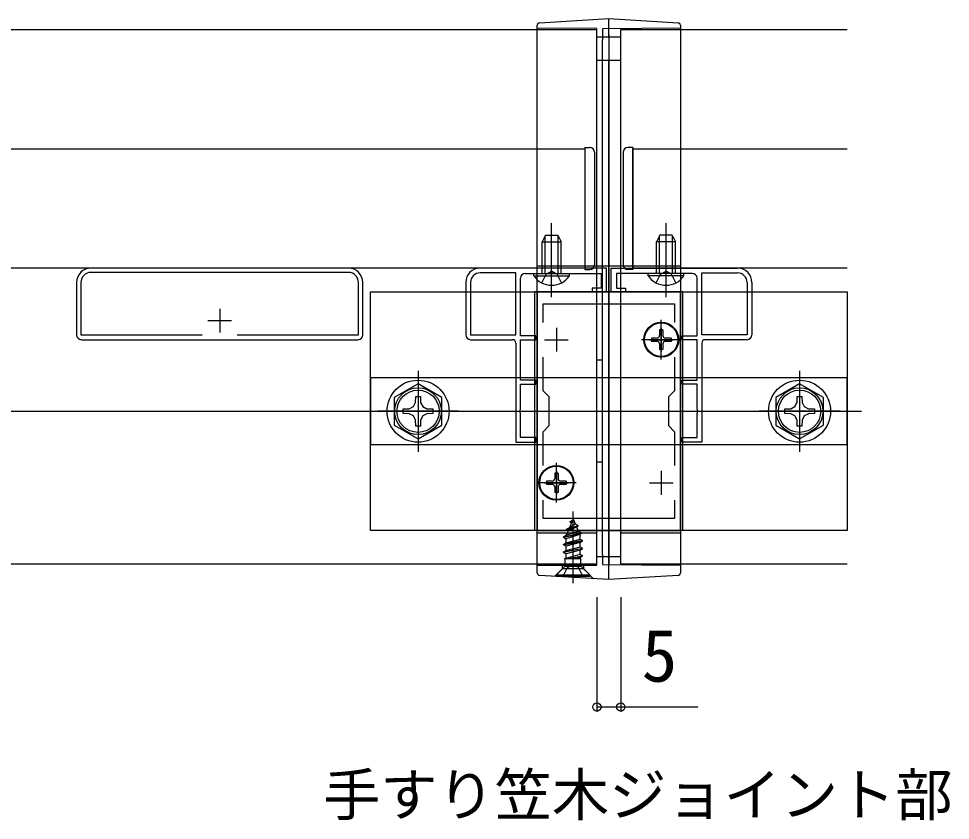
# Model space of a CAD drawing. Units: millimetres, scale not verified. Extents: x -876 to 875, y -1310 to 1303.
# Drawn here: x 310 to 505.4, y -726.4 to -558.4 of the extents above; entities that cross this region are included whole.
import ezdxf
from ezdxf.enums import TextEntityAlignment as Align

# ---------------------------------------------------------------- set-up
doc = ezdxf.new("R2010")
doc.units = ezdxf.units.MM
doc.header["$LTSCALE"] = 6
for name, color, linetype in [('0-1_USER1', 3, 'Continuous'), ('0-2_YKK_11', 7, 'Continuous'), ('0-3_YKK_12', 2, 'Continuous'), ('0-4_YKK_13', 4, 'Continuous'), ('0-5_YKK_D', 6, 'Continuous'), ('0-7_YSS_K', 3, 'Continuous')]:
    doc.layers.add(name, color=color, linetype=linetype)
doc.styles.add('ＭＳ ゴシック', font='')
doc.styles.get('ＭＳ ゴシック').set_extended_font_data('MS Gothic')

msp = doc.modelspace()

# ---------------------------------------------------------------- linework, layer by layer
at = {"layer": '0-2_YKK_11'}
for p, q in [((379.172, -610.678), (325.172, -610.678)), ((433.272, -610.678), (406.772, -610.678)), ((434.272, -610.678), (460.772, -610.678)), ((379.172, -611.578), (325.172, -611.578)), ((322.172, -613.678), (322.172, -624.678)), ((382.172, -624.678), (382.172, -613.678)), ((403.772, -613.678), (403.772, -624.678)), ((463.772, -613.678), (463.772, -624.678)), ((352.172, -619.178), (352.172, -624.178)), ((349.672, -621.678), (354.672, -621.678)), ((422.772, -623.178), (422.772, -628.178)), ((444.772, -623.178), (444.772, -628.178)), ((323.172, -625.678), (381.172, -625.678)), ((404.772, -625.678), (413.572, -625.678)), ((420.272, -625.678), (425.272, -625.678)), ((442.272, -625.678), (447.272, -625.678)), ((462.772, -625.678), (453.972, -625.678)), ((422.772, -653.178), (422.772, -658.178)), ((444.772, -653.178), (444.772, -658.178)), ((420.272, -655.678), (425.272, -655.678)), ((442.272, -655.678), (447.272, -655.678))]:
    msp.add_line(p, q, dxfattribs=at)
for points in [[(416.272, -611.778), (421.314, -611.778), (421.497, -611.658), (422.047, -611.658), (422.23, -611.778), (432.172, -611.778), (432.172, -614.878), (430.272, -614.878), (430.272, -615.678), (433.272, -615.678), (433.272, -610.678)], [(451.272, -611.778), (446.23, -611.778), (446.047, -611.658), (445.497, -611.658), (445.314, -611.778), (435.372, -611.778), (435.372, -614.878), (437.272, -614.878), (437.272, -615.678), (434.272, -615.678), (434.272, -610.678)], [(414.272, -624.678), (414.272, -611.678), (406.772, -611.678)], [(414.272, -626.378), (414.272, -647.178), (418.472, -647.178), (418.472, -646.178), (415.272, -646.178), (415.272, -641.136), (415.152, -640.953), (415.152, -640.403), (415.272, -640.22), (415.272, -634.978), (418.472, -634.978), (418.472, -634.178), (415.272, -634.178), (415.272, -625.678), (418.472, -625.678), (418.472, -624.878), (415.272, -624.878), (415.272, -612.778)], [(453.272, -626.378), (453.272, -647.178), (449.072, -647.178), (449.072, -646.178), (452.272, -646.178), (452.272, -641.136), (452.392, -640.953), (452.392, -640.403), (452.272, -640.22), (452.272, -634.978), (449.072, -634.978), (449.072, -634.178), (452.272, -634.178), (452.272, -625.678), (449.072, -625.678), (449.072, -624.878), (452.272, -624.878), (452.272, -612.778)], [(453.272, -624.678), (453.272, -611.678), (460.772, -611.678)], [(323.072, -613.678), (323.072, -624.678), (348.479, -624.678)], [(355.865, -624.678), (381.272, -624.678), (381.272, -613.678)], [(404.772, -613.678), (404.772, -624.678), (414.272, -624.678)], [(462.772, -613.678), (462.772, -624.678), (453.272, -624.678)], [(419.972, -622.045), (419.972, -618.178), (447.572, -618.178), (447.572, -622.045)], [(419.972, -652.045), (419.972, -644.978), (421.272, -643.678), (421.272, -637.678), (419.972, -636.378), (419.972, -629.311)], [(447.572, -629.311), (447.572, -636.378), (446.272, -637.678), (446.272, -643.678), (447.572, -644.978), (447.572, -652.045)], [(447.572, -659.311), (447.572, -663.178), (419.972, -663.178), (419.972, -659.311)]]:
    msp.add_lwpolyline(points, dxfattribs=at)
msp.add_lwpolyline([(418.772, -615.678), (418.772, -665.678), (448.772, -665.678), (448.772, -615.678)], close=True, dxfattribs=at)
for centre, radius, start, end in [((325.172, -613.678), 3, 90.00001, 179.99999), ((379.172, -613.678), 3, 0.00001, 89.99999), ((406.772, -613.678), 3, 90.00001, 179.99999), ((460.772, -613.678), 3, 0.00001, 89.99999), ((325.172, -613.678), 2.1, 90.00001, 179.99999), ((379.172, -613.678), 2.1, 0.00001, 89.99999), ((406.772, -613.678), 2, 90.00001, 179.99999), ((416.272, -612.778), 1, 90.00001, 179.99999), ((451.272, -612.778), 1, 0.00001, 89.99999), ((460.772, -613.678), 2, 0.00001, 89.99999), ((323.172, -624.678), 1, 180.00001, 269.99999), ((381.172, -624.678), 1, 270.00001, 359.99999), ((404.772, -624.678), 1, 180.00001, 269.99999), ((462.772, -624.678), 1, 270.00001, 359.99999), ((413.572, -626.378), 0.7, 0.00001, 89.99999), ((453.972, -626.378), 0.7, 90.00001, 179.99999)]:
    msp.add_arc(centre, radius, start, end, dxfattribs=at)
at = {"layer": '0-3_YKK_12'}
for p, q in [((431.272, -672.678), (431.272, -560.678)), ((436.272, -672.678), (436.272, -560.678)), ((433.772, -675.678), (433.772, -605.678))]:
    msp.add_line(p, q, dxfattribs=at)
for points in [[(78.772, -560.678), (418.772, -560.678), (431.272, -560.678)], [(436.272, -560.678), (448.772, -560.678), (483.772, -560.678)], [(483.772, -610.678), (438.772, -610.678), (438.772, -585.678), (483.772, -585.678)], [(78.772, -672.678), (418.772, -672.678), (431.272, -672.678)], [(436.272, -672.678), (448.772, -672.678), (483.772, -672.678)]]:
    msp.add_lwpolyline(points, dxfattribs=at)
msp.add_lwpolyline([(-21.228, -585.678), (428.772, -585.678), (428.772, -610.678), (-21.228, -610.678)], close=True, dxfattribs=at)
at = {"layer": '0-4_YKK_13'}
for p, q in [((419.241, -559.266), (433.772, -558.378)), ((433.772, -558.378), (448.302, -559.266)), ((431.272, -560.421), (418.772, -560.378)), ((448.772, -560.378), (432.472, -560.52)), ((418.772, -672.104), (418.772, -562.564)), ((431.272, -562.178), (436.272, -562.178)), ((433.772, -561.673), (433.772, -673.051)), ((433.772, -562.178), (433.772, -561.736)), ((436.272, -567.178), (436.272, -562.178)), ((448.772, -562.564), (448.772, -672.104)), ((431.272, -670.886), (431.272, -562.724)), ((432.472, -670.787), (432.472, -562.823)), ((436.272, -567.178), (431.272, -567.178)), ((433.772, -610.178), (433.772, -567.178)), ((428.772, -585.378), (429.772, -585.378)), ((438.772, -585.378), (437.772, -585.378)), ((430.772, -586.378), (430.772, -609.978)), ((436.772, -586.378), (436.772, -609.978)), ((421.772, -616.778), (421.772, -601.278)), ((445.772, -616.778), (445.772, -601.278)), ((420.472, -603.778), (419.772, -605.178)), ((420.426, -611.778), (420.426, -603.869)), ((420.472, -603.778), (423.072, -603.778)), ((423.072, -603.778), (423.772, -605.178)), ((423.117, -611.778), (423.117, -603.869)), ((423.772, -611.778), (423.772, -605.178)), ((444.472, -603.778), (443.772, -605.178)), ((443.772, -611.778), (443.772, -605.178)), ((444.426, -611.778), (444.426, -603.869)), ((447.072, -603.778), (444.472, -603.778)), ((447.072, -603.778), (447.772, -605.178)), ((447.117, -611.778), (447.117, -603.869)), ((418.772, -610.178), (448.772, -610.178)), ((418.022, -612.287), (418.022, -611.778)), ((418.022, -611.778), (425.522, -611.778)), ((449.522, -611.778), (442.022, -611.778)), ((449.522, -612.287), (449.522, -611.778)), ((449.272, -615.678), (418.272, -615.678)), ((449.272, -665.678), (449.272, -615.678)), ((444.772, -629.828), (444.772, -621.528)), ((445.122, -623.628), (444.422, -623.628)), ((444.422, -623.628), (444.422, -624.828)), ((445.122, -623.628), (445.122, -624.828)), ((448.922, -625.678), (440.622, -625.678)), ((442.722, -625.328), (442.722, -626.028)), ((443.922, -625.328), (442.722, -625.328)), ((443.922, -626.028), (442.722, -626.028)), ((444.422, -626.528), (444.422, -627.728)), ((445.122, -626.528), (445.122, -627.728)), ((446.822, -625.328), (445.622, -625.328)), ((446.822, -626.028), (445.622, -626.028)), ((446.822, -625.328), (446.822, -626.028)), ((445.122, -627.728), (444.422, -627.728)), ((432.472, -629.978), (431.272, -629.978)), ((393.772, -632.178), (393.772, -649.178)), ((473.772, -632.178), (473.772, -649.178)), ((393.249, -638.824), (393.27, -637.578)), ((473.249, -638.824), (473.27, -637.578)), ((402.272, -640.678), (385.272, -640.678)), ((482.272, -640.678), (465.272, -640.678)), ((422.772, -659.828), (422.772, -651.528)), ((432.472, -651.378), (431.272, -651.378)), ((423.122, -653.628), (422.422, -653.628)), ((422.422, -653.628), (422.422, -654.828)), ((423.122, -653.628), (423.122, -654.828)), ((426.922, -655.678), (418.622, -655.678)), ((420.722, -655.328), (420.722, -656.028)), ((421.922, -655.328), (420.722, -655.328)), ((421.922, -656.028), (420.722, -656.028)), ((424.822, -655.328), (423.622, -655.328)), ((424.822, -656.028), (423.622, -656.028)), ((424.822, -655.328), (424.822, -656.028)), ((422.422, -656.528), (422.422, -657.728)), ((423.122, -657.728), (422.422, -657.728)), ((423.122, -656.528), (423.122, -657.728)), ((426.272, -676.728), (426.272, -661.733)), ((426.272, -663.228), (425.525, -665.031)), ((425.525, -665.031), (426.696, -664.251)), ((425.672, -663.818), (426.139, -663.548)), ((425.672, -663.918), (425.672, -663.818)), ((425.672, -663.918), (425.925, -664.064)), ((426.272, -663.228), (426.696, -664.251)), ((426.696, -664.251), (427.322, -664.613)), ((418.772, -666.178), (431.272, -666.178)), ((424.272, -666.998), (428.022, -666.203)), ((425.239, -665.72), (424.848, -666.665)), ((424.848, -666.665), (427.341, -665.81)), ((424.872, -665.508), (427.322, -664.713)), ((424.872, -665.408), (425.525, -665.031)), ((424.872, -665.508), (425.239, -665.72)), ((425.239, -665.72), (426.971, -664.915)), ((426.971, -664.915), (427.322, -664.713)), ((426.971, -664.915), (427.341, -665.81)), ((427.322, -664.713), (427.322, -664.613)), ((427.341, -665.81), (428.022, -666.203)), ((428.022, -666.303), (428.022, -666.203)), ((424.272, -667.098), (428.022, -666.303)), ((424.272, -666.998), (424.848, -666.665)), ((424.272, -667.098), (424.272, -666.998)), ((424.272, -667.098), (424.797, -667.401)), ((428.272, -667.793), (424.272, -668.588)), ((424.272, -668.688), (428.272, -667.893)), ((427.637, -666.525), (424.797, -667.401)), ((424.797, -668.285), (424.797, -667.401)), ((424.797, -668.285), (427.747, -667.49)), ((427.637, -666.525), (428.022, -666.303)), ((427.637, -666.525), (427.747, -666.789)), ((427.747, -667.49), (427.747, -666.789)), ((427.747, -667.49), (428.272, -667.793)), ((427.747, -668.196), (428.272, -667.893)), ((428.272, -667.893), (428.272, -667.793)), ((424.272, -668.588), (424.797, -668.285)), ((424.272, -668.688), (424.272, -668.588)), ((424.272, -668.688), (424.797, -668.991)), ((424.272, -670.178), (428.272, -669.383)), ((428.272, -669.483), (424.272, -670.278)), ((424.272, -670.178), (424.797, -669.875)), ((427.747, -668.196), (424.797, -668.991)), ((424.797, -669.875), (424.797, -668.991)), ((424.797, -669.875), (427.747, -669.08)), ((427.747, -669.786), (424.797, -670.581)), ((427.747, -669.08), (427.747, -668.196)), ((427.747, -669.08), (428.272, -669.383)), ((427.747, -669.786), (428.272, -669.483)), ((427.747, -670.67), (427.747, -669.786)), ((428.272, -669.483), (428.272, -669.383)), ((424.272, -670.278), (424.272, -670.178)), ((424.272, -670.278), (424.797, -670.581)), ((424.493, -671.64), (424.797, -671.465)), ((427.907, -671.64), (424.493, -671.64)), ((424.637, -672.781), (424.637, -671.64)), ((424.797, -671.465), (424.797, -670.581)), ((424.797, -671.465), (427.747, -670.67)), ((424.913, -671.64), (428.272, -670.973)), ((428.272, -671.073), (425.416, -671.64)), ((427.747, -671.376), (426.766, -671.64)), ((427.747, -670.67), (428.272, -670.973)), ((427.747, -671.376), (428.272, -671.073)), ((427.747, -671.64), (427.747, -671.376)), ((427.907, -672.781), (427.907, -671.64)), ((428.272, -671.073), (428.272, -670.973)), ((436.272, -671.178), (431.272, -671.178)), ((433.772, -672.988), (433.772, -671.178)), ((418.772, -672.978), (431.272, -672.934)), ((424.022, -673.728), (422.463, -675.286)), ((422.772, -674.978), (424.402, -673.347)), ((424.022, -672.959), (424.022, -673.728)), ((428.522, -673.728), (424.022, -673.728)), ((428.022, -673.228), (424.522, -673.228)), ((427.417, -673.413), (426.272, -672.804)), ((428.322, -675.228), (427.417, -673.413)), ((428.522, -673.728), (428.522, -672.944)), ((430.576, -675.782), (428.522, -673.728)), ((432.472, -672.836), (448.772, -672.978)), ((422.772, -675.228), (422.772, -674.978)), ((422.772, -674.978), (429.772, -674.978)), ((422.772, -675.228), (429.772, -675.228))]:
    msp.add_line(p, q, dxfattribs=at)
for points in [[(433.772, -561.673), (433.772, -561.327), (433.772, -560.988), (433.772, -560.655), (433.772, -560.332), (433.772, -560.026), (433.772, -559.737), (433.772, -559.468), (433.772, -559.225), (433.772, -559.008), (433.772, -558.82), (433.772, -558.663), (433.772, -558.54), (433.772, -558.45), (433.772, -558.396), (433.772, -558.378)], [(418.772, -562.564), (418.772, -562.226), (418.772, -561.895), (418.772, -561.572), (418.772, -561.264), (418.772, -560.976), (418.772, -560.709), (418.772, -560.47), (418.772, -560.262), (418.772, -560.087), (418.772, -559.948), (418.772, -559.848), (418.772, -559.786), (418.772, -559.766)], [(431.272, -562.724), (431.272, -562.447), (431.272, -562.174), (431.272, -561.908), (431.272, -561.655), (431.272, -561.418), (431.272, -561.198), (431.272, -561.002), (431.272, -560.831), (431.272, -560.686), (431.272, -560.572), (431.272, -560.489), (431.272, -560.439), (431.272, -560.421)], [(432.472, -560.52), (432.472, -560.537), (432.472, -560.587), (432.472, -560.67), (432.472, -560.784), (432.472, -560.927), (432.472, -561.099), (432.472, -561.295), (432.472, -561.513), (432.472, -561.752), (432.472, -562.004), (432.472, -562.27), (432.472, -562.544), (432.472, -562.823)], [(448.772, -559.766), (448.772, -559.786), (448.772, -559.848), (448.772, -559.948), (448.772, -560.087), (448.772, -560.262), (448.772, -560.47), (448.772, -560.709), (448.772, -560.976), (448.772, -561.264), (448.772, -561.572), (448.772, -561.895), (448.772, -562.226), (448.772, -562.564)], [(428.772, -585.378), (428.772, -610.978), (429.772, -610.978)], [(438.772, -585.378), (438.772, -610.978), (437.772, -610.978)], [(419.772, -611.778), (419.772, -605.178), (423.772, -605.178)], [(447.772, -611.778), (447.772, -605.178), (443.772, -605.178)], [(419.722, -613.787), (420.627, -611.931), (421.772, -611.323)], [(423.822, -613.787), (422.917, -611.931), (421.772, -611.323)], [(443.722, -613.787), (444.627, -611.931), (445.772, -611.323)], [(447.822, -613.787), (446.917, -611.931), (445.772, -611.323)], [(418.022, -612.287), (425.522, -612.287), (425.522, -611.778)], [(449.522, -612.287), (442.022, -612.287), (442.022, -611.778)], [(449.272, -665.678), (418.272, -665.678), (418.272, -615.678)], [(391.918, -640.155), (392.787, -639.693), (393.249, -638.824)], [(393.27, -637.578), (394.273, -637.578), (394.295, -638.824)], [(394.295, -638.824), (394.757, -639.693), (395.625, -640.155)], [(471.918, -640.155), (472.787, -639.693), (473.249, -638.824)], [(473.27, -637.578), (474.273, -637.578), (474.295, -638.824)], [(474.295, -638.824), (474.757, -639.693), (475.625, -640.155)], [(391.918, -641.201), (390.672, -641.179), (390.672, -640.176), (391.918, -640.155)], [(395.625, -640.155), (396.872, -640.176), (396.872, -641.179), (395.625, -641.201)], [(471.918, -641.201), (470.672, -641.179), (470.672, -640.176), (471.918, -640.155)], [(475.625, -640.155), (476.872, -640.176), (476.872, -641.179), (475.625, -641.201)], [(393.249, -642.531), (392.787, -641.663), (391.918, -641.201)], [(394.295, -642.531), (394.273, -643.778), (393.27, -643.778), (393.249, -642.531)], [(395.625, -641.201), (394.757, -641.663), (394.295, -642.531)], [(473.249, -642.531), (472.787, -641.663), (471.918, -641.201)], [(474.295, -642.531), (474.273, -643.778), (473.27, -643.778), (473.249, -642.531)], [(475.625, -641.201), (474.757, -641.663), (474.295, -642.531)], [(424.872, -665.508), (424.872, -665.408), (427.322, -664.613)], [(436.272, -671.178), (436.272, -666.178), (448.772, -666.178)], [(431.272, -672.934), (431.272, -672.92), (431.272, -672.876), (431.272, -672.805), (431.272, -672.706), (431.272, -672.581), (431.272, -672.431), (431.272, -672.259), (431.272, -672.067), (431.272, -671.856), (431.272, -671.629), (431.272, -671.391), (431.272, -671.143), (431.272, -670.886)], [(432.472, -670.787), (432.472, -671.043), (432.472, -671.291), (432.472, -671.529), (432.472, -671.756), (432.472, -671.966), (432.472, -672.159), (432.472, -672.332), (432.472, -672.481), (432.472, -672.606), (432.472, -672.706), (432.472, -672.777), (432.472, -672.821), (432.472, -672.836)], [(418.772, -674.59), (418.772, -674.577), (418.772, -674.537), (418.772, -674.472), (418.772, -674.381), (418.772, -674.266), (418.772, -674.128), (418.772, -673.967), (418.772, -673.786), (418.772, -673.586), (418.772, -673.37), (418.772, -673.137), (418.772, -672.893), (418.772, -672.639), (418.772, -672.375), (418.772, -672.104)], [(424.222, -675.228), (425.127, -673.413), (426.272, -672.804)], [(429.772, -675.228), (429.772, -674.978), (428.141, -673.347)], [(433.772, -675.978), (433.772, -675.962), (433.772, -675.916), (433.772, -675.839), (433.772, -675.732), (433.772, -675.597), (433.772, -675.434), (433.772, -675.244), (433.772, -675.031), (433.772, -674.796), (433.772, -674.541), (433.772, -674.267), (433.772, -673.979), (433.772, -673.68), (433.772, -673.37), (433.772, -673.051)], [(448.772, -672.104), (448.772, -672.375), (448.772, -672.639), (448.772, -672.893), (448.772, -673.137), (448.772, -673.37), (448.772, -673.586), (448.772, -673.786), (448.772, -673.967), (448.772, -674.128), (448.772, -674.266), (448.772, -674.381), (448.772, -674.472), (448.772, -674.537), (448.772, -674.577), (448.772, -674.59)], [(448.302, -675.089), (433.772, -675.978), (419.241, -675.089)]]:
    msp.add_lwpolyline(points, dxfattribs=at)
for points in [[(483.772, -615.678), (483.772, -665.678), (383.772, -665.678), (383.772, -615.678)], [(383.772, -647.678), (483.772, -647.678), (483.772, -633.678), (383.772, -633.678)], [(398.772, -637.791), (393.772, -634.904), (388.772, -637.791), (388.772, -643.565), (393.772, -646.451), (398.772, -643.565)], [(478.772, -637.791), (473.772, -634.904), (468.772, -637.791), (468.772, -643.565), (473.772, -646.451), (478.772, -643.565)]]:
    msp.add_lwpolyline(points, close=True, dxfattribs=at)
for centre, radius in [((444.772, -625.678), 3.65), ((444.772, -625.678), 3.5), ((393.772, -640.678), 6.5), ((473.772, -640.678), 6.5), ((393.772, -640.678), 4.907), ((393.772, -640.678), 4.432), ((473.772, -640.678), 4.907), ((473.772, -640.678), 4.432), ((422.772, -655.678), 3.65), ((422.772, -655.678), 3.5)]:
    msp.add_circle(centre, radius, dxfattribs=at)
for centre, radius, start, end in [((419.272, -559.766), 0.5, 93.5, 180), ((448.272, -559.766), 0.5, 0, 86.5), ((429.772, -586.378), 1, 0, 90), ((437.772, -586.378), 1, 90, 180), ((429.772, -609.978), 1, 270, 0), ((437.772, -609.978), 1, 180, 270), ((421.772, -609.751), 4.527, 214.06671, 325.93329), ((445.772, -609.751), 4.527, 214.06671, 325.93329), ((443.922, -624.828), 0.5, 270, 0), ((445.622, -624.828), 0.5, 180, 270), ((443.922, -626.528), 0.5, 0, 90), ((445.622, -626.528), 0.5, 90, 180), ((421.922, -654.828), 0.5, 270, 0), ((421.922, -656.528), 0.5, 0, 90), ((423.622, -654.828), 0.5, 180, 270), ((423.622, -656.528), 0.5, 90, 180), ((423.837, -672.781), 0.8, 315, 0), ((428.707, -672.781), 0.8, 180, 225), ((419.272, -674.59), 0.5, 180, 266.5), ((448.272, -674.59), 0.5, 273.5, 0)]:
    msp.add_arc(centre, radius, start, end, dxfattribs=at)
at = {"layer": '0-5_YKK_D'}
for p, q in [((431.272, -679.678), (431.272, -703.678)), ((436.272, -679.678), (436.272, -703.678))]:
    msp.add_line(p, q, dxfattribs=at)
msp.add_lwpolyline([(431.272, -702.678), (436.272, -702.678), (452.465, -702.678)], dxfattribs=at)
for centre in [(431.272, -702.678), (436.272, -702.678)]:
    msp.add_circle(centre, 0.875, dxfattribs=at)
at = {"layer": '0-7_YSS_K'}
msp.add_line((33.772, -640.678), (486.772, -640.678), dxfattribs=at)

# ---------------------------------------------------------------- texts
at = {"layer": '0-1_USER1', "style": 'ＭＳ ゴシック'}
msp.add_text('手すり笠木ジョイント部', height=8.798, dxfattribs=at).set_placement((373.841, -728.113), align=Align.BOTTOM_LEFT)
at = {"layer": '0-5_YKK_D', "style": 'ＭＳ ゴシック'}
msp.add_text('5', height=11, dxfattribs=at).set_placement((440.664, -700.678), align=Align.BOTTOM_LEFT)

doc.saveas('drawing.dxf')
